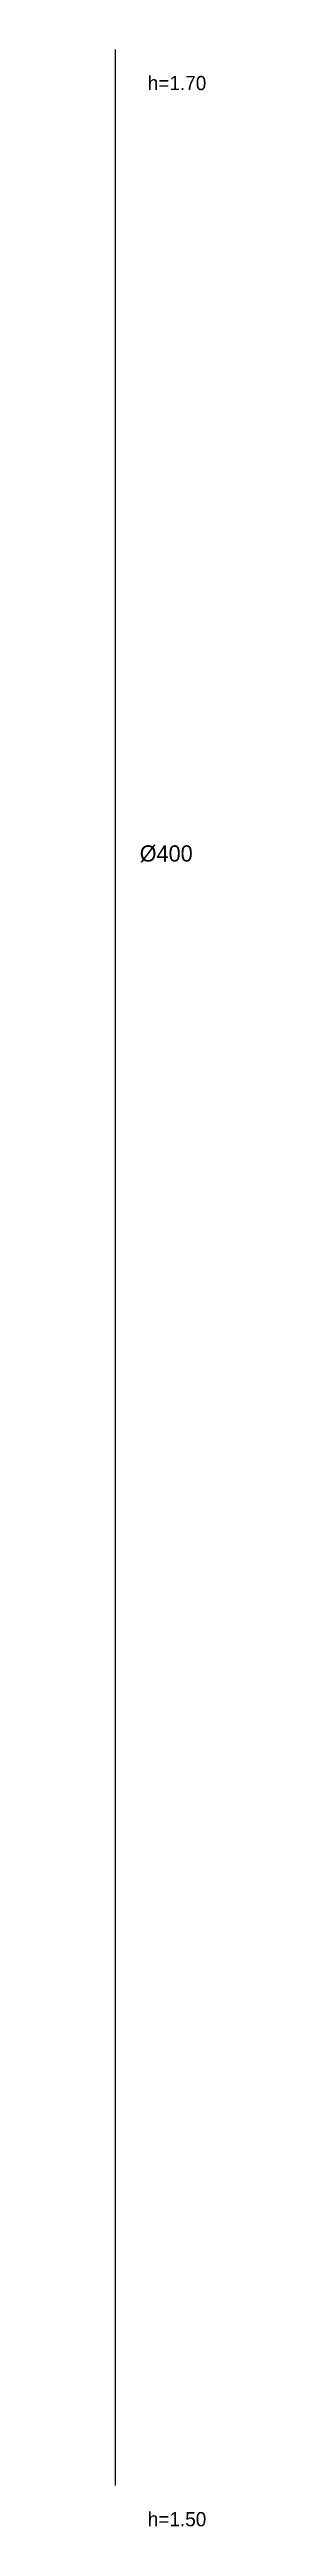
# Model space of a CAD drawing. Extents: x 90000 to 92226, y -11005 to 50000.
import ezdxf

# ---------------------------------------------------------------- set-up
doc = ezdxf.new("R2010")
doc.units = 0
doc.layers.add('PODPIS', color=7, linetype='CONTINUOUS')
doc.layers.add('TRUBA', color=3, linetype='CONTINUOUS')

msp = doc.modelspace()

# ---------------------------------------------------------------- linework, layer by layer
at = {"layer": 'TRUBA'}
msp.add_lwpolyline([(90000, -10000), (90000, 50000)], dxfattribs=at)

# ---------------------------------------------------------------- texts
at = {"layer": 'PODPIS'}
for s, height, p in [('h=1.70', 350, (90800, 49000)), ('Ø400', 400, (90600, 30000)), ('h=1.50', 350, (90800, -11000))]:
    msp.add_text(s, height=height, dxfattribs=at).set_placement(p)

doc.saveas('drawing.dxf')
